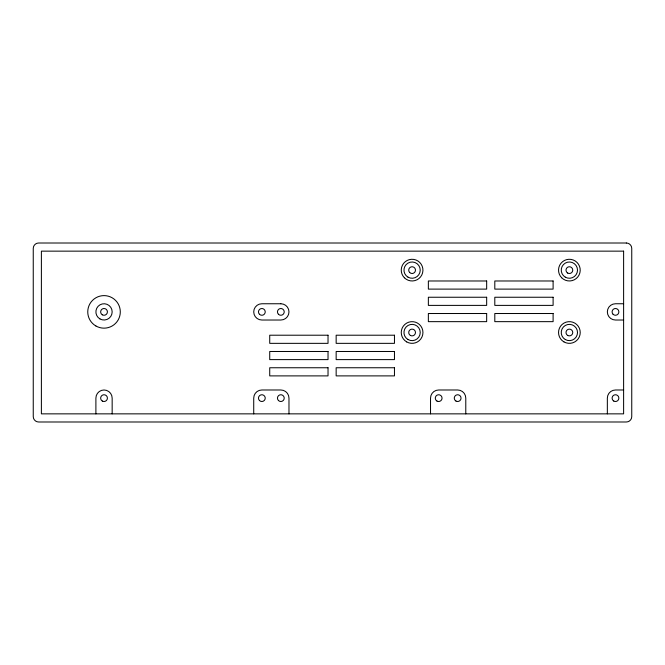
<?xml version="1.0" encoding="UTF-8"?>
<svg xmlns="http://www.w3.org/2000/svg" width="665" height="665" viewBox="0 0 665 665"><rect width="100%" height="100%" fill="white"/><g stroke="black" fill="none" stroke-linecap="round" stroke-linejoin="round"><path stroke-width="1" d="M623.612 303.747L615.482 303.747A8.138 8.138 0 0 0 607.345 311.885A8.138 8.138 0 0 0 615.482 320.023L623.612 320.023M623.612 389.989L615.482 389.989A8.138 8.138 0 0 0 607.345 398.127L607.345 413.854M465.783 413.854L465.783 398.127A8.138 8.138 0 0 0 457.653 389.989L438.667 389.989A8.138 8.138 0 0 0 430.529 398.127L430.529 413.854M288.976 413.854L288.976 398.127A8.138 8.138 0 0 0 280.838 389.989L261.86 389.989A8.138 8.138 0 0 0 253.722 398.127L253.722 413.854M112.161 413.854L112.161 398.127A8.138 8.138 0 0 0 104.031 389.989A8.138 8.138 0 0 0 95.893 398.127L95.893 413.854M626.33 243.008L38.67 243.008A5.42 5.42 0 0 0 33.25 248.436L33.25 416.564A5.42 5.42 0 0 0 38.67 421.992L626.33 421.992A5.42 5.42 0 0 0 631.75 416.564L631.75 248.436A5.42 5.42 0 0 0 626.33 243.008M623.612 251.146L41.388 251.146L41.388 413.854L623.612 413.854L623.612 251.146M486.664 280.979L428.36 280.979L428.36 289.109L486.664 289.109L486.664 280.979M553.105 280.979L494.802 280.979L494.802 289.109L553.105 289.109L553.105 280.979M486.664 297.247L428.36 297.247L428.36 305.385L486.664 305.385L486.664 297.247M553.105 297.247L494.802 297.247L494.802 305.385L553.105 305.385L553.105 297.247M280.838 303.755L261.86 303.755A8.138 8.138 0 0 0 253.722 311.893A8.138 8.138 0 0 0 261.86 320.023L280.838 320.023A8.138 8.138 0 0 0 288.976 311.893A8.138 8.138 0 0 0 280.838 303.755M486.664 313.514L428.36 313.514L428.36 321.652L486.664 321.652L486.664 313.514M553.105 313.514L494.802 313.514L494.802 321.652L553.105 321.652L553.105 313.514M328.028 335.21L269.724 335.21L269.724 343.348L328.028 343.348L328.028 335.21M394.461 335.21L336.158 335.21L336.158 343.348L394.461 343.348L394.461 335.21M328.028 351.486L269.724 351.486L269.724 359.615L328.028 359.615L328.028 351.486M394.461 351.486L336.158 351.486L336.158 359.615L394.461 359.615L394.461 351.486M328.028 367.753L269.724 367.753L269.724 375.891L328.028 375.891L328.028 367.753M394.461 367.753L336.158 367.753L336.158 375.891L394.461 375.891L394.461 367.753M259.458 400.521A3.392 3.392 0 0 0 265.127 399A3.392 3.392 0 0 0 260.979 394.852A3.392 3.392 0 0 0 259.458 400.521M102.335 401.062A3.392 3.392 0 0 0 107.422 398.127A3.392 3.392 0 0 0 102.335 395.193A3.392 3.392 0 0 0 102.335 401.062M561.709 277.795A10.848 10.848 0 0 0 579.855 272.933A10.848 10.848 0 0 0 566.572 259.649A10.848 10.848 0 0 0 561.709 277.795M563.953 341.893A10.848 10.848 0 0 0 580.229 332.5A10.848 10.848 0 0 0 563.953 323.107A10.848 10.848 0 0 0 563.953 341.893M406.672 341.893A10.848 10.848 0 0 0 422.94 332.5A10.848 10.848 0 0 0 406.672 323.107A10.848 10.848 0 0 0 406.672 341.893M404.42 277.795A10.848 10.848 0 0 0 422.566 272.933A10.848 10.848 0 0 0 409.283 259.649A10.848 10.848 0 0 0 404.42 277.795M409.698 272.525A3.392 3.392 0 0 0 415.367 271.004A3.392 3.392 0 0 0 411.211 266.856A3.392 3.392 0 0 0 409.698 272.525M567.686 335.434A3.392 3.392 0 0 0 572.764 332.5A3.392 3.392 0 0 0 567.686 329.566A3.392 3.392 0 0 0 567.686 335.434M567.686 273.066A3.392 3.392 0 0 0 572.764 270.131A3.392 3.392 0 0 0 567.686 267.189A3.392 3.392 0 0 0 567.686 273.066M565.308 277.172A8.138 8.138 0 0 0 577.511 270.131A8.138 8.138 0 0 0 565.308 263.082A8.138 8.138 0 0 0 565.308 277.172M565.308 339.549A8.138 8.138 0 0 0 577.511 332.5A8.138 8.138 0 0 0 565.308 325.451A8.138 8.138 0 0 0 565.308 339.549M408.027 277.172A8.138 8.138 0 0 0 420.23 270.131A8.138 8.138 0 0 0 408.027 263.082A8.138 8.138 0 0 0 408.027 277.172M408.027 339.549A8.138 8.138 0 0 0 420.23 332.5A8.138 8.138 0 0 0 408.027 325.451A8.138 8.138 0 0 0 408.027 339.549M410.396 335.434A3.392 3.392 0 0 0 415.484 332.5A3.392 3.392 0 0 0 410.396 329.566A3.392 3.392 0 0 0 410.396 335.434M613.787 401.062A3.392 3.392 0 0 0 618.866 398.127A3.392 3.392 0 0 0 613.787 395.193A3.392 3.392 0 0 0 613.787 401.062M613.08 314.279A3.392 3.392 0 0 0 618.749 312.758A3.392 3.392 0 0 0 614.601 308.61A3.392 3.392 0 0 0 613.08 314.279M455.957 401.062A3.392 3.392 0 0 0 461.045 398.127A3.392 3.392 0 0 0 455.957 395.193A3.392 3.392 0 0 0 455.957 401.062M436.971 401.062A3.392 3.392 0 0 0 442.059 398.127A3.392 3.392 0 0 0 436.971 395.193A3.392 3.392 0 0 0 436.971 401.062M278.444 400.521A3.392 3.392 0 0 0 284.113 399A3.392 3.392 0 0 0 279.965 394.852A3.392 3.392 0 0 0 278.444 400.521M278.444 314.279A3.392 3.392 0 0 0 284.113 312.758A3.392 3.392 0 0 0 279.965 308.61A3.392 3.392 0 0 0 278.444 314.279M259.458 314.287A3.392 3.392 0 0 0 265.127 312.766A3.392 3.392 0 0 0 260.979 308.618A3.392 3.392 0 0 0 259.458 314.287M99.958 318.926A8.138 8.138 0 0 0 112.161 311.885A8.138 8.138 0 0 0 99.958 304.836A8.138 8.138 0 0 0 99.958 318.926M95.893 325.975A16.268 16.268 0 0 0 120.299 311.885A16.268 16.268 0 0 0 95.893 297.795A16.268 16.268 0 0 0 95.893 325.975M102.335 314.819A3.392 3.392 0 0 0 107.422 311.885A3.392 3.392 0 0 0 102.335 308.951A3.392 3.392 0 0 0 102.335 314.819"/></g></svg>
